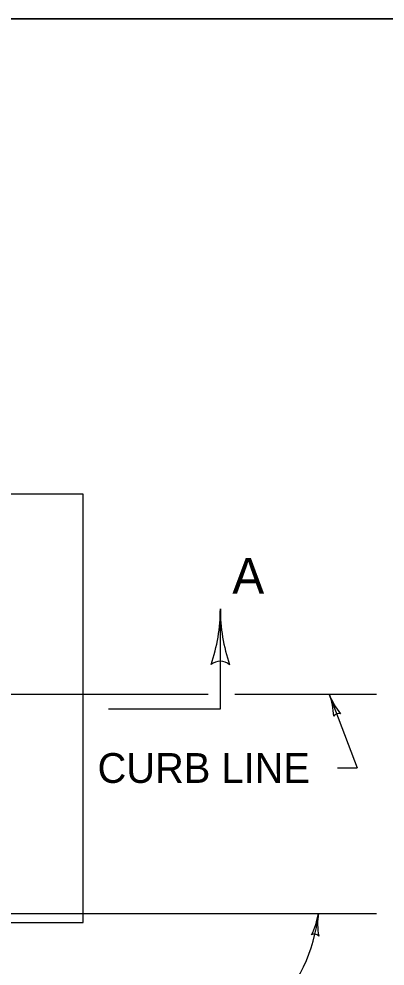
# Model space of a CAD drawing. Extents: x 1007 to 1035.5, y 1000.5 to 1021.5.
# Drawn here: x 1015.45 to 1017.91, y 1015.15 to 1021.5 of the extents above; entities that cross this region are included whole.
import ezdxf

# ---------------------------------------------------------------- set-up
doc = ezdxf.new("R2010")
doc.units = 0
for name, color, linetype in [('Level 1', 7, 'Continuous'), ('Level 10', 7, 'Continuous'), ('Level 11', 7, 'Continuous'), ('Level 5', 7, 'Continuous')]:
    doc.layers.add(name, color=color, linetype=linetype)

msp = doc.modelspace()

# ---------------------------------------------------------------- linework, layer by layer
at = {"layer": 'Level 1'}
for p, q in [((1015.8853, 1018.3113), (1011.1353, 1018.3113)), ((1015.8853, 1015.4363), (1015.8853, 1018.3113)), ((1016.8058, 1016.8709), (1016.8058, 1017.5424)), ((1014.9363, 1016.9696), (1016.7246, 1016.9696)), ((1016.9039, 1016.9696), (1017.8541, 1016.9696)), ((1017.5372, 1016.9696), (1017.7248, 1016.475)), ((1016.0536, 1016.8709), (1016.8058, 1016.8709)), ((1017.5932, 1016.475), (1017.7248, 1016.475)), ((1014.9477, 1015.4988), (1017.8541, 1015.4988)), ((1014.8541, 1015.4363), (1015.8853, 1015.4363))]:
    msp.add_line(p, q, dxfattribs=at)
for centre, radius, start, end in [((1015.634, 1017.5424), 1.1719, 341.34716, 359.99389), ((1017.9777, 1017.5424), 1.1719, 179.98778, 180), ((1017.9777, 1017.5424), 1.1719, 180, 198.66878), ((1016.8057, 1017.0968), 0.0938, 48.7746, 130.89129), ((1017.9754, 1017.1359), 0.4687, 200.76672, 200.77895), ((1017.9754, 1017.1359), 0.4687, 200.77895, 219.44773), ((1017.0989, 1016.8033), 0.4687, 2.12611, 20.77284), ((1017.6004, 1016.8029), 0.0375, 69.55354, 151.67024)]:
    msp.add_arc(centre, radius, start, end, dxfattribs=at)
at = {"layer": 'Level 10'}
msp.add_line((1007, 1021.5), (1035.5, 1021.5), dxfattribs=at)
at = {"layer": 'Level 11'}
msp.add_lwpolyline([(1007, 1000.5), (1035.5, 1000.5), (1035.5, 1021.5), (1007, 1021.5)], close=True, dxfattribs=at)
at = {"layer": 'Level 5'}
for centre, radius, start, end in [((1016.3829, 1015.6048), 1.0866, 276.5025, 354.39222), ((1017.0009, 1015.5688), 0.4687, 332.74787, 351.3946), ((1017.9278, 1015.4286), 0.4687, 171.40071, 190.06949), ((1017.9278, 1015.4286), 0.4687, 171.38848, 171.40071), ((1017.4376, 1015.3224), 0.0375, 40.17531, 122.292)]:
    msp.add_arc(centre, radius, start, end, dxfattribs=at)

# ---------------------------------------------------------------- texts
at = {"layer": 'Level 1'}
for s, height, p in [('A', 0.24, (1016.8863, 1017.6438)), ('CURB LINE', 0.2, (1015.9811, 1016.374))]:
    msp.add_text(s, height=height, dxfattribs=at).set_placement(p)

doc.saveas('drawing.dxf')
